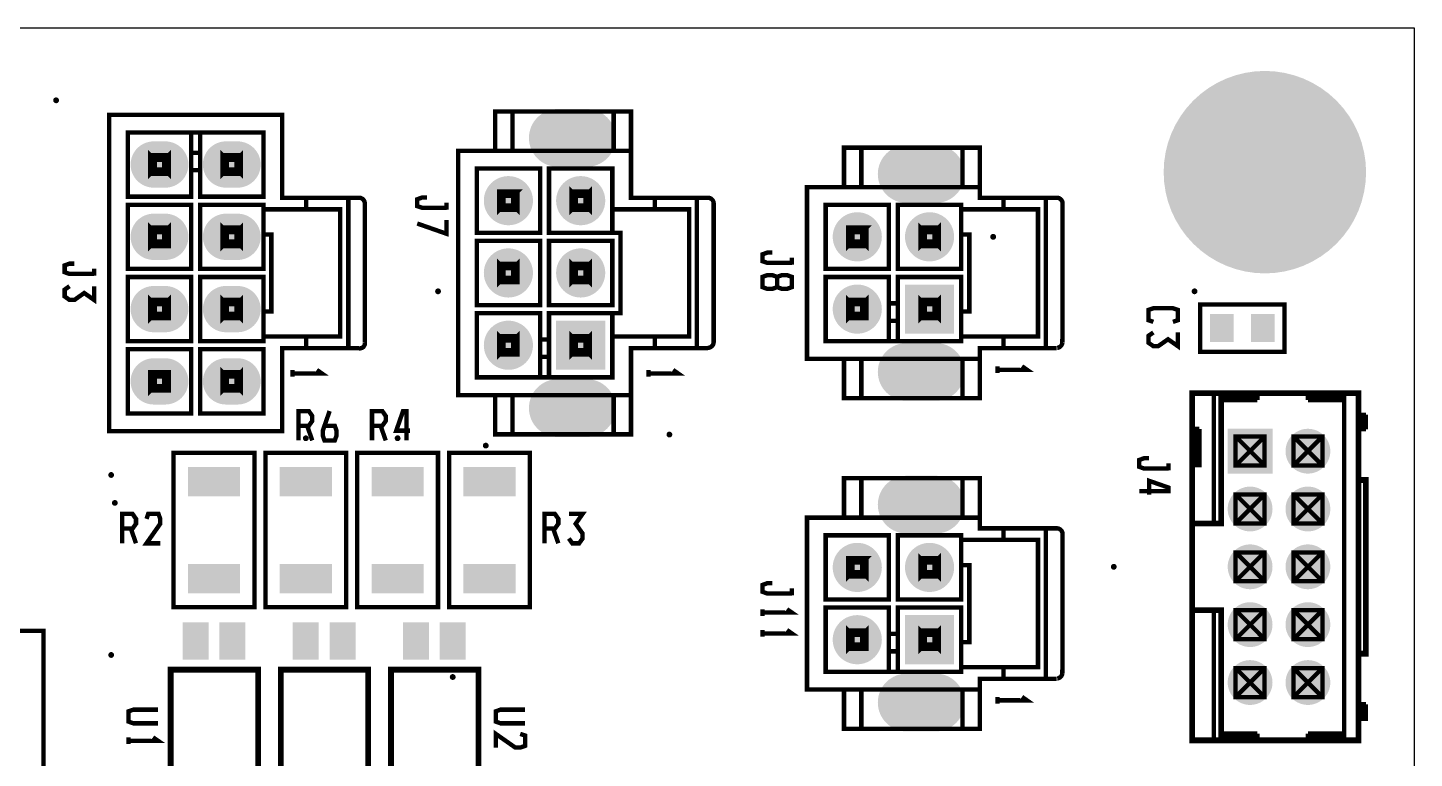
# Model space of a CAD drawing. Extents: x 0 to 115, y 0 to 65.
# Drawn here: x 67.22 to 115.17, y 39.74 to 64.99 of the extents above; entities that cross this region are included whole.
import ezdxf

# ---------------------------------------------------------------- set-up
doc = ezdxf.new("R2010")
doc.units = 0
doc.header["$MEASUREMENT"] = 0
doc.layers.get('0').update_dxf_attribs({"linetype": 'CONTINUOUS'})
for name, color, linetype in [('22-305-0_DRD', 7, 'CONTINUOUS'), ('22-305-0_SMT', 254, 'CONTINUOUS'), ('22-305-0_SST', 1, 'CONTINUOUS'), ('THRUHOLE_TAP', 12, 'CONTINUOUS')]:
    doc.layers.add(name, color=color, linetype=linetype)

# ---------------------------------------------------------------- blocks, each defined once
blk = doc.blocks.new('RECTANGLE_2')
blk.add_solid([(0.4064, 0.4826), (0.4064, -0.4826), (-0.4064, 0.4826), (-0.4064, -0.4826)])
blk = doc.blocks.new('ROUND_8')
at = {"const_width": 3.50012}
blk.add_lwpolyline([(-1.75006, 0, 1), (1.75006, 0, 1)], format="xyb", close=True, dxfattribs=at)
blk = doc.blocks.new('ROUND_15')
at = {"const_width": 0.84963}
blk.add_lwpolyline([(-0.424814, 0, 1), (0.424814, 0, 1)], format="xyb", close=True, dxfattribs=at)
blk = doc.blocks.new('OBLONG_16')
at = {"const_width": 1.6002}
blk.add_lwpolyline([(0.19939, 0), (-0.19939, 0)], dxfattribs=at)
at = {"const_width": 0.8001}
for points in [[(-0.59944, 0, 1), (0.20066, 0, 1)], [(-0.20066, 0, 1), (0.59944, 0, 1)]]:
    blk.add_lwpolyline(points, format="xyb", close=True, dxfattribs=at)
blk = doc.blocks.new('ROUND_17')
at = {"const_width": 0.7747}
blk.add_lwpolyline([(-0.38735, 0, 1), (0.38735, 0, 1)], format="xyb", close=True, dxfattribs=at)
blk = doc.blocks.new('SQUARE_18')
blk.add_solid([(0.7747, 0.7747), (0.7747, -0.7747), (-0.7747, 0.7747), (-0.7747, -0.7747)])
blk = doc.blocks.new('OBLONG_19')
at = {"const_width": 1.99898}
blk.add_lwpolyline([(0.50038, 0), (-0.50038, 0)], dxfattribs=at)
at = {"const_width": 0.99949}
for points in [[(-1.000124, 0, 1), (-0.000636, 0, 1)], [(0.000636, 0, 1), (1.000124, 0, 1)]]:
    blk.add_lwpolyline(points, format="xyb", close=True, dxfattribs=at)
blk = doc.blocks.new('SQUARE_20')
blk.add_solid([(0.84963, 0.84963), (0.84963, -0.84963), (-0.84963, 0.84963), (-0.84963, -0.84963)])
blk = doc.blocks.new('RECTANGLE_27')
blk.add_solid([(0.9017, 0.508), (0.9017, -0.508), (-0.9017, 0.508), (-0.9017, -0.508)])
blk = doc.blocks.new('RECTANGLE_30')
blk.add_solid([(0.44958, 0.65024), (0.44958, -0.65024), (-0.44958, 0.65024), (-0.44958, -0.65024)])
blk = doc.blocks.new('ROUND_53')
at = {"const_width": 0.10033}
blk.add_lwpolyline([(-0.050164, 0, 1), (0.050164, 0, 1)], format="xyb", close=True, dxfattribs=at)
blk = doc.blocks.new('ROUND_11')
at = {"const_width": 0.59944}
blk.add_lwpolyline([(-0.29972, 0, 1), (0.29972, 0, 1)], format="xyb", close=True, dxfattribs=at)
blk = doc.blocks.new('ROUND_12')
at = {"const_width": 0.8001}
blk.add_lwpolyline([(-0.40005, 0, 1), (0.40005, 0, 1)], format="xyb", close=True, dxfattribs=at)
blk = doc.blocks.new('ROUND_23')
at = {"const_width": 1.75006}
blk.add_lwpolyline([(-0.87503, 0, 1), (0.87503, 0, 1)], format="xyb", close=True, dxfattribs=at)
blk = doc.blocks.new('ROUND_24')
at = {"const_width": 0.40005}
blk.add_lwpolyline([(-0.200024, 0, 1), (0.200024, 0, 1)], format="xyb", close=True, dxfattribs=at)

msp = doc.modelspace()

# ---------------------------------------------------------------- linework, layer by layer
at = {"layer": '22-305-0_DRD'}
for p, q in [((0.17526, 64.99352), (115.16614, 64.99352)), ((115.16614, 64.99352), (115.16614, 0))]:
    msp.add_line(p, q, dxfattribs=at)
at = {"layer": '22-305-0_SST'}
for points, const_width in [([(76.84516, 54.31536), (76.84516, 53.91404), (76.01458, 53.91404), (76.01458, 51.04384), (70.03542, 51.04384), (70.03542, 61.98362), (76.01458, 61.98362), (76.01458, 59.11596), (76.84516, 59.11596), (76.84516, 58.71464), (78.02372, 58.71464), (78.02372, 54.31536), (76.84516, 54.31536), (75.36942, 54.31536), (75.36942, 55.18404), (75.36942, 56.3753), (73.17994, 56.3753), (73.17994, 54.15534), (75.36942, 54.15534), (75.36942, 54.31536)], 0.1524), ([(83.98002, 62.09538), (83.38058, 62.09538), (83.38058, 60.73394)], 0.1524), ([(83.98002, 60.73394), (83.98002, 62.09538), (87.48014, 62.09538), (88.07958, 62.09538), (88.07958, 60.73394)], 0.1524), ([(87.48014, 60.73394), (87.48014, 62.09538)], 0.1524), ([(70.68058, 61.37402), (70.68058, 59.15406), (72.87006, 59.15406), (72.87006, 60.06592), (73.17994, 60.06592), (73.17994, 59.15406), (75.36942, 59.15406), (75.36942, 61.37402), (70.68058, 61.37402)], 0.1524), ([(72.87006, 61.37402), (72.87006, 60.66536)], 0.1524), ([(73.17994, 60.66536), (73.17994, 61.37402)], 0.1524), ([(99.54514, 53.54574), (99.54514, 52.1843), (100.14458, 52.1843), (100.14458, 53.54574), (94.16542, 53.54574), (94.16542, 59.48426), (100.14458, 59.48426), (100.14458, 60.8457), (99.54514, 60.8457), (96.04502, 60.8457), (96.04502, 59.48426)], 0.1524), ([(96.04502, 60.8457), (95.44558, 60.8457), (95.44558, 59.48426)], 0.1524), ([(99.54514, 59.48426), (99.54514, 60.8457)], 0.1524), ([(71.60768, 60.0964), (71.45782, 59.94654), (71.45782, 60.58154), (71.60768, 60.43168), (71.60768, 60.0964), (71.94296, 60.0964), (72.09282, 59.94654), (72.09282, 60.58154), (71.94296, 60.43168), (71.94296, 60.0964)], 0.1524), ([(71.45782, 60.58154), (72.09282, 60.58154)], 0.1524), ([(71.60768, 60.43168), (71.94296, 60.43168)], 0.1524), ([(72.87006, 60.06592), (72.87006, 60.66536), (73.17994, 60.66536), (73.17994, 60.06592)], 0.1524), ([(74.44232, 60.43168), (74.59218, 60.58154), (74.59218, 59.94654), (74.44232, 60.0964), (74.44232, 60.43168), (74.10704, 60.43168), (73.95718, 60.58154), (73.95718, 59.94654), (74.10704, 60.0964), (74.10704, 60.43168)], 0.1524), ([(73.95718, 60.58154), (74.59218, 60.58154)], 0.1524), ([(87.48014, 52.29352), (87.48014, 50.93462), (88.07958, 50.93462), (88.07958, 52.29352), (82.10042, 52.29352), (82.10042, 60.73394), (88.07958, 60.73394), (88.07958, 59.11596), (88.9, 59.11596), (88.9, 58.71464), (90.08872, 58.71464), (90.08872, 54.31536), (88.9, 54.31536), (87.43442, 54.31536), (87.43442, 52.90566), (82.74558, 52.90566), (82.74558, 55.12562), (84.93506, 55.12562), (84.93506, 54.21376), (85.24494, 54.21376), (85.24494, 55.12562), (87.71382, 55.12562), (87.71382, 57.90438), (85.24494, 57.90438), (85.24494, 60.12434), (87.43442, 60.12434), (87.43442, 58.71464), (88.9, 58.71464)], 0.1524), ([(71.45782, 59.94654), (72.09282, 59.94654)], 0.1524), ([(73.95718, 59.94654), (74.59218, 59.94654)], 0.1524), ([(74.44232, 60.0964), (74.10704, 60.0964)], 0.1524), ([(82.74558, 60.12434), (82.74558, 57.90438), (84.93506, 57.90438), (84.93506, 60.12434), (82.74558, 60.12434)], 0.1524), ([(86.50732, 59.182), (86.65718, 59.33186), (86.65718, 58.69686), (86.50732, 58.84672), (86.50732, 59.182), (86.17204, 59.182), (86.02218, 59.33186), (86.02218, 58.69686), (86.17204, 58.84672), (86.17204, 59.182)], 0.1524), ([(100.14458, 59.48426), (100.14458, 59.11596), (100.965, 59.11596)], 0.1524), ([(76.84516, 59.11596), (78.30566, 59.11596)], 0.1524), ([(78.67396, 53.91404), (78.30566, 53.91404), (78.30566, 59.11596), (78.67396, 59.11596)], 0.1524), ([(78.87462, 58.9153), (78.87462, 54.1147)], 0.1524), ([(81.026, 59.12358), (80.85582, 59.12358), (80.68818, 59.06262), (80.68818, 58.8264), (80.85582, 58.76798), (81.70418, 58.76798)], 0.1524), ([(81.70418, 58.70702), (81.70418, 58.94578)], 0.1524), ([(84.00796, 59.182), (84.15782, 59.33186), (83.52282, 59.33186), (83.52282, 58.69686), (83.67268, 58.84672), (84.00796, 58.84672), (84.00796, 59.182), (83.67268, 59.182), (83.67268, 58.84672)], 0.1524), ([(83.52282, 59.33186), (83.67268, 59.182)], 0.1524), ([(84.15782, 59.33186), (84.15782, 58.69686), (84.00796, 58.84672)], 0.1524), ([(86.02218, 59.33186), (86.65718, 59.33186)], 0.1524), ([(88.9, 59.11596), (90.3605, 59.11596)], 0.1524), ([(90.73896, 59.11596), (90.3605, 59.11596), (90.3605, 53.91404), (90.73896, 53.91404)], 0.1524), ([(90.93962, 54.1274), (90.93962, 58.9153)], 0.1524), ([(100.965, 58.71464), (100.965, 59.11596), (102.4255, 59.11596)], 0.1524), ([(102.80396, 53.91404), (102.4255, 53.91404), (102.4255, 59.11596), (102.80396, 59.11596)], 0.1524), ([(103.00462, 58.9153), (102.997, 54.102)], 0.1524), ([(70.68058, 58.87466), (70.68058, 56.6547), (72.87006, 56.6547), (72.87006, 58.87466), (70.68058, 58.87466)], 0.1524), ([(76.84516, 58.71464), (75.36942, 58.71464), (75.36942, 58.87466), (73.17994, 58.87466), (73.17994, 56.6547), (75.36942, 56.6547), (75.36942, 57.84596), (75.64374, 57.84596), (75.64374, 55.18404), (75.36942, 55.18404)], 0.1524), ([(75.36942, 57.84596), (75.36942, 58.71464)], 0.1524), ([(83.52282, 58.69686), (84.15782, 58.69686)], 0.1524), ([(86.02218, 58.69686), (86.65718, 58.69686)], 0.1524), ([(86.50732, 58.84672), (86.17204, 58.84672)], 0.1524), ([(87.43442, 57.90438), (87.43442, 58.71464)], 0.1524), ([(102.15372, 54.31536), (102.15372, 58.71464), (100.965, 58.71464), (99.49942, 58.71464), (99.49942, 58.87466), (97.30994, 58.87466), (97.30994, 56.6547), (99.49942, 56.6547), (99.49942, 57.84596), (99.77882, 57.84596), (99.77882, 55.18404), (99.49942, 55.18404), (99.49942, 56.3753), (97.30994, 56.3753), (97.30994, 55.46598), (97.00006, 55.46598), (97.00006, 56.3753), (94.81058, 56.3753), (94.81058, 54.15534), (99.49942, 54.15534), (99.49942, 54.31536), (100.965, 54.31536), (102.15372, 54.31536)], 0.1524), ([(94.81058, 58.87466), (94.81058, 56.6547), (97.00006, 56.6547), (97.00006, 58.87466), (94.81058, 58.87466)], 0.1524), ([(99.49942, 57.84596), (99.49942, 58.71464)], 0.1524), ([(71.45782, 57.44718), (72.09282, 57.44718), (72.09282, 58.08218), (71.94296, 57.93232), (71.60768, 57.93232), (71.45782, 58.08218), (71.45782, 57.44718), (71.60768, 57.59704), (71.94296, 57.59704), (71.94296, 57.93232)], 0.1524), ([(71.45782, 58.08218), (72.09282, 58.08218)], 0.1524), ([(74.44232, 57.93232), (74.59218, 58.08218), (74.59218, 57.44718), (74.44232, 57.59704), (74.44232, 57.93232), (74.10704, 57.93232), (73.95718, 58.08218), (73.95718, 57.44718), (74.10704, 57.59704), (74.10704, 57.93232)], 0.1524), ([(73.95718, 58.08218), (74.59218, 58.08218)], 0.1524), ([(80.68818, 58.22442), (81.70418, 57.86882), (81.70418, 58.3438)], 0.1524), ([(96.07296, 57.93232), (96.22282, 58.08218), (95.58782, 58.08218), (95.58782, 57.44718), (95.73768, 57.59704), (96.07296, 57.59704), (96.07296, 57.93232), (95.73768, 57.93232), (95.73768, 57.59704)], 0.1524), ([(95.58782, 58.08218), (95.73768, 57.93232)], 0.1524), ([(96.22282, 58.08218), (96.22282, 57.44718), (96.07296, 57.59704)], 0.1524), ([(98.57232, 57.93232), (98.72218, 58.08218), (98.72218, 57.44718), (98.57232, 57.59704), (98.57232, 57.93232), (98.23704, 57.93232), (98.08718, 58.08218), (98.08718, 57.44718), (98.23704, 57.59704), (98.23704, 57.93232)], 0.1524), ([(98.08718, 58.08218), (98.72218, 58.08218)], 0.1524), ([(71.60768, 57.59704), (71.60768, 57.93232)], 0.1524), ([(72.09282, 57.44718), (71.94296, 57.59704)], 0.1524), ([(74.44232, 57.59704), (74.10704, 57.59704)], 0.1524), ([(82.74558, 57.62498), (82.74558, 55.40502), (84.93506, 55.40502), (84.93506, 57.62498), (82.74558, 57.62498)], 0.1524), ([(87.43442, 57.62498), (85.24494, 57.62498), (85.24494, 55.40502), (87.43442, 55.40502), (87.43442, 57.62498)], 0.1524), ([(98.57232, 57.59704), (98.23704, 57.59704)], 0.1524), ([(73.95718, 57.44718), (74.59218, 57.44718)], 0.1524), ([(92.964, 57.21858), (92.79382, 57.21858), (92.62618, 57.15762), (92.62618, 56.9214), (92.79382, 56.86298), (93.64218, 56.86298)], 0.1524), ([(93.64218, 56.80202), (93.64218, 57.04078)], 0.1524), ([(95.58782, 57.44718), (96.22282, 57.44718)], 0.1524), ([(98.08718, 57.44718), (98.72218, 57.44718)], 0.1524), ([(68.834, 56.83758), (68.66382, 56.83758), (68.49618, 56.77662), (68.49618, 56.5404), (68.66382, 56.48198), (69.51218, 56.48198)], 0.1524), ([(69.51218, 56.42102), (69.51218, 56.65978)], 0.1524), ([(83.52282, 56.1975), (84.15782, 56.1975), (84.15782, 56.8325), (84.00796, 56.68264), (83.67268, 56.68264), (83.52282, 56.8325), (83.52282, 56.1975), (83.67268, 56.34736), (84.00796, 56.34736), (84.00796, 56.68264)], 0.1524), ([(83.52282, 56.8325), (84.15782, 56.8325)], 0.1524), ([(83.67268, 56.34736), (83.67268, 56.68264)], 0.1524), ([(86.50732, 56.68264), (86.65718, 56.8325), (86.65718, 56.1975), (86.50732, 56.34736), (86.50732, 56.68264), (86.17204, 56.68264), (86.02218, 56.8325), (86.02218, 56.1975), (86.17204, 56.34736), (86.17204, 56.68264)], 0.1524), ([(86.02218, 56.8325), (86.65718, 56.8325)], 0.1524), ([(68.66382, 56.0578), (68.49618, 55.93842), (68.49618, 55.7022), (68.66382, 55.58282), (68.834, 55.58282), (69.17182, 55.82158), (69.51218, 55.58282), (69.51218, 56.0578)], 0.1524), ([(70.68058, 56.3753), (70.68058, 54.15534), (72.87006, 54.15534), (72.87006, 56.3753), (70.68058, 56.3753)], 0.1524), ([(84.15782, 56.1975), (84.00796, 56.34736)], 0.1524), ([(86.02218, 56.1975), (86.65718, 56.1975)], 0.1524), ([(86.50732, 56.34736), (86.17204, 56.34736)], 0.1524), ([(93.13418, 56.02478), (93.30182, 55.96382), (93.472, 55.96382), (93.64218, 56.02478), (93.64218, 56.38038), (93.472, 56.4388), (93.30182, 56.4388), (93.13418, 56.38038), (93.13418, 56.02478), (92.964, 55.96382), (92.79382, 55.96382), (92.62618, 56.02478), (92.62618, 56.38038), (92.79382, 56.4388), (92.964, 56.4388), (93.13418, 56.38038)], 0.1524), ([(71.45782, 54.94782), (72.09282, 54.94782), (72.09282, 55.58282), (71.94296, 55.43296), (71.60768, 55.43296), (71.45782, 55.58282), (71.45782, 54.94782), (71.60768, 55.09768), (71.94296, 55.09768), (71.94296, 55.43296)], 0.1524), ([(71.45782, 55.58282), (72.09282, 55.58282)], 0.1524), ([(74.44232, 55.43296), (74.59218, 55.58282), (74.59218, 54.94782), (74.44232, 55.09768), (74.44232, 55.43296), (74.10704, 55.43296), (73.95718, 55.58282), (73.95718, 54.94782), (74.10704, 55.09768), (74.10704, 55.43296)], 0.1524), ([(73.95718, 55.58282), (74.59218, 55.58282)], 0.1524), ([(95.58782, 54.94782), (96.22282, 54.94782), (96.22282, 55.58282), (96.07296, 55.43296), (95.73768, 55.43296), (95.58782, 55.58282), (95.58782, 54.94782), (95.73768, 55.09768), (96.07296, 55.09768), (96.07296, 55.43296)], 0.1524), ([(95.58782, 55.58282), (96.22282, 55.58282)], 0.1524), ([(98.57232, 55.43296), (98.72218, 55.58282), (98.72218, 54.94782), (98.57232, 55.09768), (98.57232, 55.43296), (98.23704, 55.43296), (98.08718, 55.58282), (98.08718, 54.94782), (98.23704, 55.09768), (98.23704, 55.43296)], 0.1524), ([(98.08718, 55.58282), (98.72218, 55.58282)], 0.1524), ([(71.60768, 55.09768), (71.60768, 55.43296)], 0.1524), ([(72.09282, 54.94782), (71.94296, 55.09768)], 0.1524), ([(74.44232, 55.09768), (74.10704, 55.09768)], 0.1524), ([(87.43442, 54.31536), (87.43442, 55.12562)], 0.1524), ([(95.73768, 55.09768), (95.73768, 55.43296)], 0.1524), ([(96.22282, 54.94782), (96.07296, 55.09768)], 0.1524), ([(97.30994, 54.15534), (97.30994, 54.864), (97.00006, 54.864), (97.00006, 55.46598)], 0.1524), ([(97.30994, 55.46598), (97.30994, 54.864)], 0.1524), ([(98.57232, 55.09768), (98.23704, 55.09768)], 0.1524), ([(99.49942, 54.31536), (99.49942, 55.18404)], 0.1524), ([(106.14406, 54.82336), (105.97388, 54.88178), (105.97388, 55.23738), (106.14406, 55.2958), (106.8197, 55.2958), (106.98988, 55.23738), (106.98988, 54.88178), (106.8197, 54.82336)], 0.1524), ([(107.7595, 53.7845), (110.6805, 53.7845), (110.6805, 55.4228), (107.7595, 55.4228), (107.7595, 53.7845)], 0.1524), ([(73.95718, 54.94782), (74.59218, 54.94782)], 0.1524), ([(97.00006, 54.15534), (97.00006, 54.864)], 0.1524), ([(98.08718, 54.94782), (98.72218, 54.94782)], 0.1524), ([(83.52282, 53.69814), (84.15782, 53.69814), (84.15782, 54.33314), (84.00796, 54.18328), (83.67268, 54.18328), (83.52282, 54.33314), (83.52282, 53.69814), (83.67268, 53.848), (84.00796, 53.848), (84.00796, 54.18328)], 0.1524), ([(83.52282, 54.33314), (84.15782, 54.33314)], 0.1524), ([(83.67268, 53.848), (83.67268, 54.18328)], 0.1524), ([(85.24494, 52.90566), (85.24494, 53.61432), (84.93506, 53.61432), (84.93506, 54.21376)], 0.1524), ([(85.24494, 54.21376), (85.24494, 53.61432)], 0.1524), ([(86.50732, 54.18328), (86.65718, 54.33314), (86.65718, 53.69814), (86.50732, 53.848), (86.50732, 54.18328), (86.17204, 54.18328), (86.02218, 54.33314), (86.02218, 53.69814), (86.17204, 53.848), (86.17204, 54.18328)], 0.1524), ([(86.02218, 54.33314), (86.65718, 54.33314)], 0.1524), ([(88.9, 54.31536), (88.9, 53.91404)], 0.1524), ([(100.965, 54.31536), (100.965, 53.91404)], 0.1524), ([(106.14406, 54.4576), (105.97388, 54.34076), (105.97388, 54.102), (106.14406, 53.98516), (106.3117, 53.98516), (106.65206, 54.22138), (106.98988, 53.98516), (106.98988, 54.4576)], 0.1524), ([(70.68058, 53.87594), (70.68058, 51.65598), (72.87006, 51.65598), (72.87006, 53.87594), (70.68058, 53.87594)], 0.1524), ([(75.36942, 53.87594), (73.17994, 53.87594), (73.17994, 51.65598), (75.36942, 51.65598), (75.36942, 53.87594)], 0.1524), ([(76.84516, 53.91404), (78.30566, 53.91404)], 0.1524), ([(84.15782, 53.69814), (84.00796, 53.848)], 0.1524), ([(86.02218, 53.69814), (86.65718, 53.69814)], 0.1524), ([(86.50732, 53.848), (86.17204, 53.848)], 0.1524), ([(88.07958, 52.29352), (88.07958, 53.91404), (88.9, 53.91404), (90.3605, 53.91404)], 0.1524), ([(100.14458, 53.54574), (100.14458, 53.91404), (100.965, 53.91404), (102.4255, 53.91404)], 0.1524), ([(74.44232, 52.93106), (74.59218, 53.08346), (74.59218, 52.44846), (74.44232, 52.59832), (74.44232, 52.93106), (74.10704, 52.93106), (73.95718, 53.08346), (73.95718, 52.44846), (74.10704, 52.59832), (74.10704, 52.93106)], 0.1524), ([(76.37018, 52.92598), (76.37018, 53.1622)], 0.1524), ([(76.37018, 53.04282), (77.38618, 53.04282), (77.216, 53.1622)], 0.1524), ([(84.93506, 52.90566), (84.93506, 53.61432)], 0.1524), ([(88.68918, 52.92598), (88.68918, 53.1622)], 0.1524), ([(88.68918, 53.04282), (89.70518, 53.04282), (89.535, 53.1622)], 0.1524), ([(95.44558, 53.54574), (95.44558, 52.1843), (96.04502, 52.1843), (99.54514, 52.1843)], 0.1524), ([(96.04502, 53.54574), (96.04502, 52.1843)], 0.1524), ([(100.75418, 53.05298), (100.75418, 53.2892)], 0.1524), ([(100.75418, 53.16982), (101.77018, 53.16982), (101.6, 53.2892)], 0.1524), ([(71.45782, 52.44846), (72.09282, 52.44846), (72.09282, 53.08346), (71.45782, 53.08346), (71.45782, 52.44846), (71.60768, 52.59832), (71.94296, 52.59832), (71.94296, 52.93106), (71.60768, 52.93106), (71.60768, 52.59832)], 0.1524), ([(71.45782, 53.08346), (71.60768, 52.93106)], 0.1524), ([(72.09282, 53.08346), (71.94296, 52.93106)], 0.1524), ([(73.95718, 53.08346), (74.59218, 53.08346)], 0.1524), ([(72.09282, 52.44846), (71.94296, 52.59832)], 0.1524), ([(73.95718, 52.44846), (74.59218, 52.44846)], 0.1524), ([(74.44232, 52.59832), (74.10704, 52.59832)], 0.1524), ([(83.38058, 52.29352), (83.38058, 50.93462), (83.98002, 50.93462), (87.48014, 50.93462)], 0.1524), ([(83.98002, 52.29352), (83.98002, 50.93462)], 0.1524), ([(107.49026, 51.8541), (107.49026, 40.35552), (113.24082, 40.35552), (113.24082, 52.35448), (107.49026, 52.35448), (107.49026, 51.8541)], 0.19812), ([(107.49026, 47.8536), (108.49102, 47.8536), (108.49102, 52.35448)], 0.19812), ([(108.23956, 47.85614), (108.23956, 52.35448)], 0.14986), ([(109.7407, 52.37226), (108.48848, 52.37226), (108.48848, 52.1208)], 0.14986), ([(109.7407, 52.32654), (108.48848, 52.32654)], 0.14986), ([(109.7407, 52.19192), (108.48848, 52.19192)], 0.14986), ([(108.5596, 52.37226), (108.5596, 52.1208)], 0.14986), ([(108.69422, 52.37226), (108.69422, 52.1208)], 0.14986), ([(108.8263, 52.37226), (108.8263, 52.1208)], 0.14986), ([(108.96092, 52.37226), (108.96092, 52.1208)], 0.14986), ([(109.09554, 52.37226), (109.09554, 52.1208)], 0.14986), ([(109.23016, 52.37226), (109.23016, 52.1208)], 0.14986), ([(109.36478, 52.37226), (109.36478, 52.1208)], 0.14986), ([(109.49686, 52.37226), (109.49686, 52.1208)], 0.14986), ([(109.63148, 52.37226), (109.63148, 52.1208)], 0.14986), ([(109.7407, 52.37226), (109.7407, 52.1208)], 0.14986), ([(112.74044, 52.37226), (112.74044, 52.1208), (111.49076, 52.1208)], 0.14986), ([(111.49076, 52.37226), (111.49076, 52.1208)], 0.14986), ([(112.74044, 52.37226), (111.49076, 52.37226)], 0.14986), ([(112.74044, 52.32654), (111.49076, 52.32654)], 0.14986), ([(112.74044, 52.19192), (111.49076, 52.19192)], 0.14986), ([(111.56188, 52.37226), (111.56188, 52.1208)], 0.14986), ([(111.6965, 52.37226), (111.6965, 52.1208)], 0.14986), ([(111.82858, 52.37226), (111.82858, 52.1208)], 0.14986), ([(111.9632, 52.37226), (111.9632, 52.1208)], 0.14986), ([(112.09782, 52.37226), (112.09782, 52.1208)], 0.14986), ([(112.23244, 52.37226), (112.23244, 52.1208)], 0.14986), ([(112.36706, 52.37226), (112.36706, 52.1208)], 0.14986), ([(112.49914, 52.37226), (112.49914, 52.1208)], 0.14986), ([(112.63376, 52.37226), (112.63376, 52.1208)], 0.14986), ([(112.74044, 40.35552), (112.74044, 52.35448)], 0.14986), ([(76.58354, 51.2318), (76.93914, 51.2318), (77.05852, 51.39944), (77.05852, 51.56962), (76.93914, 51.7398), (76.58354, 51.7398), (76.58354, 50.7238)], 0.1524), ([(77.48016, 51.2318), (77.83576, 51.2318), (77.89672, 51.06162), (77.89672, 50.89144), (77.83576, 50.7238), (77.48016, 50.7238), (77.42174, 50.89144), (77.42174, 51.06162), (77.65796, 51.7398)], 0.1524), ([(79.12354, 51.2318), (79.47914, 51.2318), (79.59852, 51.39944), (79.59852, 51.56962), (79.47914, 51.7398), (79.12354, 51.7398), (79.12354, 50.7238)], 0.1524), ([(80.43672, 51.06162), (79.96174, 51.06162), (80.19796, 51.7398), (80.31734, 51.7398), (80.31734, 50.7238)], 0.1524), ([(109.7407, 52.1208), (108.48848, 52.1208)], 0.14986), ([(76.88072, 51.2318), (77.05852, 50.7238)], 0.1524), ([(79.42072, 51.2318), (79.59852, 50.7238)], 0.1524), ([(113.49228, 51.61026), (113.24082, 51.61026), (113.24082, 51.10988)], 0.14986), ([(113.49228, 51.58232), (113.24082, 51.58232)], 0.14986), ([(113.49228, 51.4477), (113.24082, 51.4477)], 0.14986), ([(113.49228, 51.31308), (113.24082, 51.31308)], 0.14986), ([(113.31194, 51.61026), (113.31194, 51.10988)], 0.14986), ([(113.44656, 51.61026), (113.44656, 51.10988)], 0.14986), ([(113.49228, 51.61026), (113.49228, 51.10988)], 0.14986), ([(107.73918, 51.12004), (107.48772, 51.12004)], 0.14986), ([(107.73918, 51.12004), (107.73918, 49.86782), (107.48772, 49.86782)], 0.14986), ([(107.48772, 51.12004), (107.48772, 49.86782)], 0.14986), ([(107.73918, 51.01082), (107.48772, 51.01082)], 0.14986), ([(107.73918, 50.87874), (107.48772, 50.87874)], 0.14986), ([(107.55884, 51.12004), (107.55884, 49.86782)], 0.14986), ([(107.69346, 51.12004), (107.69346, 49.86782)], 0.14986), ([(109.98962, 50.85842), (108.98886, 50.85842), (108.98886, 49.85766), (109.98962, 49.85766), (109.98962, 50.85842)], 0.14986), ([(108.98886, 49.85766), (109.98962, 50.85842)], 0.14986), ([(108.98886, 50.85842), (109.98962, 49.85766)], 0.14986), ([(110.99038, 50.85842), (111.99114, 49.85766)], 0.14986), ([(111.99114, 50.85842), (110.99038, 50.85842), (110.99038, 49.85766), (111.99114, 49.85766), (111.99114, 50.85842)], 0.14986), ([(110.99038, 49.85766), (111.99114, 50.85842)], 0.14986), ([(113.49228, 51.17846), (113.24082, 51.17846)], 0.14986), ([(113.49228, 51.10988), (113.24082, 51.10988)], 0.14986), ([(75.057, 44.958), (72.263, 44.958), (72.263, 50.292), (75.057, 50.292), (75.057, 44.958)], 0.1524), ([(78.232, 44.958), (75.438, 44.958), (75.438, 50.292), (78.232, 50.292), (78.232, 44.958)], 0.1524), ([(81.407, 44.958), (78.613, 44.958), (78.613, 50.292), (81.407, 50.292), (81.407, 44.958)], 0.1524), ([(84.582, 44.958), (81.788, 44.958), (81.788, 50.292), (84.582, 50.292), (84.582, 44.958)], 0.1524), ([(107.73918, 50.74412), (107.48772, 50.74412)], 0.14986), ([(107.73918, 50.6095), (107.48772, 50.6095)], 0.14986), ([(107.73918, 50.47488), (107.48772, 50.47488)], 0.14986), ([(107.73918, 50.34026), (107.48772, 50.34026)], 0.14986), ([(113.24082, 50.35804), (113.24082, 49.35728), (113.49228, 49.35728), (113.49228, 43.35272), (113.24082, 43.35272)], 0.19812), ([(105.9942, 50.10912), (105.82402, 50.10912), (105.65384, 50.04816), (105.65384, 49.81194), (105.82402, 49.75352), (106.66984, 49.75352)], 0.1524), ([(106.66984, 49.69256), (106.66984, 49.93132)], 0.1524), ([(107.73918, 50.20818), (107.48772, 50.20818)], 0.14986), ([(107.73918, 50.07356), (107.48772, 50.07356)], 0.14986), ([(107.73918, 49.93894), (107.48772, 49.93894)], 0.14986), ([(99.54514, 42.11574), (99.54514, 40.7543), (100.14458, 40.7543), (100.14458, 42.11574), (94.16542, 42.11574), (94.16542, 48.05426), (100.14458, 48.05426), (100.14458, 49.4157), (99.54514, 49.4157), (96.04502, 49.4157), (96.04502, 48.05426)], 0.1524), ([(96.04502, 49.4157), (95.44558, 49.4157), (95.44558, 48.05426)], 0.1524), ([(99.54514, 48.05426), (99.54514, 49.4157)], 0.1524), ([(105.9942, 48.85436), (105.9942, 49.32934), (106.66984, 49.09312), (106.66984, 48.97374), (105.65384, 48.97374)], 0.1524), ([(108.98886, 47.85614), (109.98962, 48.8569)], 0.14986), ([(109.98962, 48.8569), (108.98886, 48.8569), (108.98886, 47.85614), (109.98962, 47.85614), (109.98962, 48.8569)], 0.14986), ([(108.98886, 48.8569), (109.98962, 47.85614)], 0.14986), ([(111.99114, 48.8569), (110.99038, 48.8569), (110.99038, 47.85614), (111.99114, 47.85614), (111.99114, 48.8569)], 0.14986), ([(110.99038, 47.85614), (111.99114, 48.8569)], 0.14986), ([(110.99038, 48.8569), (111.99114, 47.85614)], 0.14986), ([(70.48754, 47.6758), (70.84314, 47.6758), (70.96252, 47.84344), (70.96252, 48.01362), (70.84314, 48.1838), (70.48754, 48.1838), (70.48754, 47.1678)], 0.1524), ([(71.80072, 47.1678), (71.32574, 47.1678), (71.80072, 47.84344), (71.80072, 48.01362), (71.73976, 48.1838), (71.38416, 48.1838), (71.32574, 48.01362)], 0.1524), ([(85.09254, 47.6758), (85.44814, 47.6758), (85.56752, 47.84344), (85.56752, 48.01362), (85.44814, 48.1838), (85.09254, 48.1838), (85.09254, 47.1678)], 0.1524), ([(85.93074, 47.33544), (86.05012, 47.1678), (86.28634, 47.1678), (86.40572, 47.33544), (86.40572, 47.50562), (86.16696, 47.84344), (86.40572, 48.1838), (85.93074, 48.1838)], 0.1524), ([(100.14458, 48.05426), (100.14458, 47.68596), (100.965, 47.68596)], 0.1524), ([(70.78472, 47.6758), (70.96252, 47.1678)], 0.1524), ([(85.38972, 47.6758), (85.56752, 47.1678)], 0.1524), ([(102.15372, 42.88536), (102.15372, 47.28464), (100.965, 47.28464), (99.49942, 47.28464), (99.49942, 47.44466), (97.30994, 47.44466), (97.30994, 45.2247), (99.49942, 45.2247), (99.49942, 46.41596), (99.77882, 46.41596), (99.77882, 43.75404), (99.49942, 43.75404), (99.49942, 44.9453), (97.30994, 44.9453), (97.30994, 44.03598), (97.00006, 44.03598), (97.00006, 44.9453), (94.81058, 44.9453), (94.81058, 42.72534), (99.49942, 42.72534), (99.49942, 42.88536), (100.965, 42.88536), (102.15372, 42.88536)], 0.1524), ([(94.81058, 47.44466), (94.81058, 45.2247), (97.00006, 45.2247), (97.00006, 47.44466), (94.81058, 47.44466)], 0.1524), ([(100.965, 47.28464), (100.965, 47.68596), (102.4255, 47.68596)], 0.1524), ([(102.80396, 42.48404), (102.4255, 42.48404), (102.4255, 47.68596), (102.80396, 47.68596)], 0.1524), ([(103.00462, 47.4853), (102.997, 42.672)], 0.1524), ([(99.49942, 46.41596), (99.49942, 47.28464)], 0.1524), ([(96.07296, 46.50232), (96.22282, 46.65218), (95.58782, 46.65218), (95.58782, 46.01718), (95.73768, 46.16704), (96.07296, 46.16704), (96.07296, 46.50232), (95.73768, 46.50232), (95.73768, 46.16704)], 0.1524), ([(95.58782, 46.65218), (95.73768, 46.50232)], 0.1524), ([(96.22282, 46.65218), (96.22282, 46.01718), (96.07296, 46.16704)], 0.1524), ([(98.57232, 46.50232), (98.72218, 46.65218), (98.72218, 46.01718), (98.57232, 46.16704), (98.57232, 46.50232), (98.23704, 46.50232), (98.08718, 46.65218), (98.08718, 46.01718), (98.23704, 46.16704), (98.23704, 46.50232)], 0.1524), ([(98.08718, 46.65218), (98.72218, 46.65218)], 0.1524), ([(109.98962, 46.85538), (108.98886, 46.85538), (108.98886, 45.85462), (109.98962, 45.85462), (109.98962, 46.85538)], 0.14986), ([(108.98886, 45.85462), (109.98962, 46.85538)], 0.14986), ([(108.98886, 46.85538), (109.98962, 45.85462)], 0.14986), ([(111.99114, 46.85538), (110.99038, 46.85538), (110.99038, 45.85462), (111.99114, 45.85462), (111.99114, 46.85538)], 0.14986), ([(110.99038, 45.85462), (111.99114, 46.85538)], 0.14986), ([(110.99038, 46.85538), (111.99114, 45.85462)], 0.14986), ([(95.58782, 46.01718), (96.22282, 46.01718)], 0.1524), ([(98.08718, 46.01718), (98.72218, 46.01718)], 0.1524), ([(98.57232, 46.16704), (98.23704, 46.16704)], 0.1524), ([(92.964, 45.78858), (92.79382, 45.78858), (92.62618, 45.72762), (92.62618, 45.4914), (92.79382, 45.43298), (93.64218, 45.43298)], 0.1524), ([(93.64218, 45.37202), (93.64218, 45.61078)], 0.1524), ([(92.62618, 44.6532), (92.62618, 44.88942)], 0.1524), ([(92.62618, 44.77258), (93.64218, 44.77258), (93.472, 44.88942)], 0.1524), ([(107.49026, 44.8564), (108.49102, 44.8564), (108.49102, 40.35552)], 0.19812), ([(108.23956, 44.85386), (108.23956, 40.35552)], 0.14986), ([(108.98886, 43.8531), (109.98962, 44.85386)], 0.14986), ([(108.98886, 44.85386), (109.98962, 43.8531)], 0.14986), ([(109.98962, 44.85386), (108.98886, 44.85386), (108.98886, 43.8531), (109.98962, 43.8531), (109.98962, 44.85386)], 0.14986), ([(111.99114, 44.85386), (110.99038, 44.85386), (110.99038, 43.8531), (111.99114, 43.8531), (111.99114, 44.85386)], 0.14986), ([(110.99038, 43.8531), (111.99114, 44.85386)], 0.14986), ([(110.99038, 44.85386), (111.99114, 43.8531)], 0.14986), ([(68.59016, 32.72536), (68.59016, 32.32404), (67.75958, 32.32404), (67.75958, 25.7048), (61.78042, 25.7048), (61.78042, 44.1452), (67.75958, 44.1452), (67.75958, 37.52596), (68.59016, 37.52596), (68.59016, 37.12464), (69.76872, 37.12464), (69.76872, 32.72536), (68.59016, 32.72536), (67.11442, 32.72536), (67.11442, 33.53562)], 0.1524), ([(92.62618, 43.93438), (92.62618, 44.1706)], 0.1524), ([(92.62618, 44.05122), (93.64218, 44.05122), (93.472, 44.1706)], 0.1524), ([(95.58782, 43.51782), (96.22282, 43.51782), (96.22282, 44.15282), (96.07296, 44.00296), (95.73768, 44.00296), (95.58782, 44.15282), (95.58782, 43.51782), (95.73768, 43.66768), (96.07296, 43.66768), (96.07296, 44.00296)], 0.1524), ([(95.58782, 44.15282), (96.22282, 44.15282)], 0.1524), ([(97.30994, 42.72534), (97.30994, 43.434), (97.00006, 43.434), (97.00006, 44.03598)], 0.1524), ([(97.30994, 44.03598), (97.30994, 43.434)], 0.1524), ([(98.57232, 44.00296), (98.72218, 44.15282), (98.72218, 43.51782), (98.57232, 43.66768), (98.57232, 44.00296), (98.23704, 44.00296), (98.08718, 44.15282), (98.08718, 43.51782), (98.23704, 43.66768), (98.23704, 44.00296)], 0.1524), ([(98.08718, 44.15282), (98.72218, 44.15282)], 0.1524), ([(95.73768, 43.66768), (95.73768, 44.00296)], 0.1524), ([(96.22282, 43.51782), (96.07296, 43.66768)], 0.1524), ([(98.57232, 43.66768), (98.23704, 43.66768)], 0.1524), ([(99.49942, 42.88536), (99.49942, 43.75404)], 0.1524), ([(97.00006, 42.72534), (97.00006, 43.434)], 0.1524), ([(98.08718, 43.51782), (98.72218, 43.51782)], 0.1524), ([(72.1614, 38.989), (72.1614, 42.799), (75.184, 42.799), (75.184, 38.4556), (72.6948, 38.4556), (72.1614, 38.989)], 0.20066), ([(75.9714, 38.989), (75.9714, 42.799), (78.994, 42.799), (78.994, 38.4556), (76.5048, 38.4556), (75.9714, 38.989)], 0.20066), ([(79.7814, 38.989), (79.7814, 42.799), (82.804, 42.799), (82.804, 38.4556), (80.3148, 38.4556), (79.7814, 38.989)], 0.20066), ([(100.965, 42.88536), (100.965, 42.48404)], 0.1524), ([(108.98886, 41.85158), (109.98962, 42.85234)], 0.14986), ([(109.98962, 42.85234), (108.98886, 42.85234), (108.98886, 41.85158), (109.98962, 41.85158), (109.98962, 42.85234)], 0.14986), ([(108.98886, 42.85234), (109.98962, 41.85158)], 0.14986), ([(111.99114, 42.85234), (110.99038, 42.85234), (110.99038, 41.85158), (111.99114, 41.85158), (111.99114, 42.85234)], 0.14986), ([(110.99038, 41.85158), (111.99114, 42.85234)], 0.14986), ([(110.99038, 42.85234), (111.99114, 41.85158)], 0.14986), ([(100.14458, 42.11574), (100.14458, 42.48404), (100.965, 42.48404), (102.4255, 42.48404)], 0.1524), ([(95.44558, 42.11574), (95.44558, 40.7543), (96.04502, 40.7543), (99.54514, 40.7543)], 0.1524), ([(96.04502, 42.11574), (96.04502, 40.7543)], 0.1524), ([(100.75418, 41.62298), (100.75418, 41.8592)], 0.1524), ([(100.75418, 41.73982), (101.77018, 41.73982), (101.6, 41.8592)], 0.1524), ([(71.71944, 40.94226), (70.87362, 40.94226), (70.70344, 41.00322), (70.70344, 41.35882), (70.87362, 41.41724), (71.71944, 41.41724)], 0.1524), ([(84.41944, 40.94226), (83.57362, 40.94226), (83.40344, 41.00322), (83.40344, 41.35882), (83.57362, 41.41724), (84.41944, 41.41724)], 0.1524), ([(113.49228, 41.60266), (113.49228, 41.10228), (113.24082, 41.10228)], 0.14986), ([(113.24082, 41.60266), (113.24082, 41.10228)], 0.14986), ([(113.49228, 41.60266), (113.24082, 41.60266)], 0.14986), ([(113.49228, 41.57472), (113.24082, 41.57472)], 0.14986), ([(113.49228, 41.4401), (113.24082, 41.4401)], 0.14986), ([(113.49228, 41.30802), (113.24082, 41.30802)], 0.14986), ([(113.49228, 41.1734), (113.24082, 41.1734)], 0.14986), ([(113.31194, 41.60266), (113.31194, 41.10228)], 0.14986), ([(113.44656, 41.60266), (113.44656, 41.10228)], 0.14986), ([(70.70344, 40.22344), (70.70344, 40.45966)], 0.1524), ([(70.70344, 40.34282), (71.71944, 40.34282), (71.54926, 40.45966)], 0.1524), ([(83.40344, 40.10406), (83.40344, 40.57904), (84.08162, 40.10406), (84.24926, 40.10406), (84.41944, 40.16502), (84.41944, 40.52062), (84.24926, 40.57904)], 0.1524), ([(109.7407, 40.5892), (108.48848, 40.5892), (108.48848, 40.33774)], 0.14986), ([(109.7407, 40.54348), (108.48848, 40.54348)], 0.14986), ([(109.7407, 40.40886), (108.48848, 40.40886)], 0.14986), ([(109.7407, 40.33774), (108.48848, 40.33774)], 0.14986), ([(108.5596, 40.5892), (108.5596, 40.33774)], 0.14986), ([(108.69422, 40.5892), (108.69422, 40.33774)], 0.14986), ([(108.8263, 40.5892), (108.8263, 40.33774)], 0.14986), ([(108.96092, 40.5892), (108.96092, 40.33774)], 0.14986), ([(109.09554, 40.5892), (109.09554, 40.33774)], 0.14986), ([(109.23016, 40.5892), (109.23016, 40.33774)], 0.14986), ([(109.36478, 40.5892), (109.36478, 40.33774)], 0.14986), ([(109.49686, 40.5892), (109.49686, 40.33774)], 0.14986), ([(109.63148, 40.5892), (109.63148, 40.33774)], 0.14986), ([(109.7407, 40.5892), (109.7407, 40.33774)], 0.14986), ([(112.74044, 40.5892), (112.74044, 40.33774), (111.49076, 40.33774)], 0.14986), ([(111.49076, 40.5892), (111.49076, 40.33774)], 0.14986), ([(112.74044, 40.5892), (111.49076, 40.5892)], 0.14986), ([(112.74044, 40.54348), (111.49076, 40.54348)], 0.14986), ([(112.74044, 40.40886), (111.49076, 40.40886)], 0.14986), ([(111.56188, 40.5892), (111.56188, 40.33774)], 0.14986), ([(111.6965, 40.5892), (111.6965, 40.33774)], 0.14986), ([(111.82858, 40.5892), (111.82858, 40.33774)], 0.14986), ([(111.9632, 40.5892), (111.9632, 40.33774)], 0.14986), ([(112.09782, 40.5892), (112.09782, 40.33774)], 0.14986), ([(112.23244, 40.5892), (112.23244, 40.33774)], 0.14986), ([(112.36706, 40.5892), (112.36706, 40.33774)], 0.14986), ([(112.49914, 40.5892), (112.49914, 40.33774)], 0.14986), ([(112.63376, 40.5892), (112.63376, 40.33774)], 0.14986)]:
    msp.add_lwpolyline(points, dxfattribs=dict(at, const_width=const_width))
at = {"layer": '22-305-0_SST', "const_width": 0.1524}
for points in [[(78.87462, 58.9153, 0.4142136), (78.67396, 59.11596)], [(90.93962, 58.9153, 0.4142136), (90.73896, 59.11596)], [(103.00462, 58.9153, 0.4142136), (102.80396, 59.11596)], [(78.87716, 54.08168, 0.0479469), (78.874, 54.11458)], [(90.73642, 53.9242, 0.3932047), (90.93962, 54.1274)], [(78.67142, 53.9115, 0.0479488), (78.70444, 53.90833)], [(78.70444, 53.90896, 0.4142136), (78.87716, 54.08168)], [(102.8192, 53.9242, 0.3431078), (102.997, 54.102)], [(103.00462, 47.4853, 0.4142136), (102.80396, 47.68596)], [(102.8192, 42.4942, 0.3431078), (102.997, 42.672)]]:
    msp.add_lwpolyline(points, format="xyb", dxfattribs=at)

# ---------------------------------------------------------------- block references
at = {"layer": '22-305-0_SMT'}
for name, p in [('ROUND_8', (109.99978, 59.99988)), ('OBLONG_19', (86.05012, 61.18352)), ('OBLONG_16', (71.77532, 60.26404)), ('OBLONG_16', (74.27468, 60.26404)), ('OBLONG_19', (98.11512, 59.93384)), ('ROUND_15', (83.84032, 59.01436)), ('ROUND_15', (86.33968, 59.01436)), ('OBLONG_16', (71.77532, 57.76468)), ('OBLONG_16', (74.27468, 57.76468)), ('ROUND_15', (95.90532, 57.76468)), ('ROUND_15', (98.40468, 57.76468)), ('ROUND_15', (83.84032, 56.515)), ('ROUND_15', (86.33968, 56.515)), ('ROUND_15', (95.90532, 55.26532)), ('SQUARE_20', (98.40468, 55.26532)), ('OBLONG_16', (71.77532, 55.26532)), ('OBLONG_16', (74.27468, 55.26532)), ('ROUND_15', (83.84032, 54.01564)), ('SQUARE_20', (86.33968, 54.01564)), ('RECTANGLE_2', (108.5088, 54.61)), ('RECTANGLE_2', (109.9312, 54.61)), ('OBLONG_19', (98.11512, 53.09362)), ('OBLONG_16', (71.77532, 52.76596)), ('OBLONG_16', (74.27468, 52.76596)), ('OBLONG_19', (86.05012, 51.84394)), ('SQUARE_18', (109.48924, 50.35296)), ('ROUND_17', (111.48822, 50.35296)), ('RECTANGLE_27', (73.66, 49.3014)), ('RECTANGLE_27', (76.835, 49.3014)), ('RECTANGLE_27', (80.01, 49.3014)), ('RECTANGLE_27', (83.185, 49.3014)), ('OBLONG_19', (98.11512, 48.50384)), ('ROUND_17', (109.48924, 48.35398)), ('ROUND_17', (111.48822, 48.35398)), ('ROUND_15', (95.90532, 46.33468)), ('ROUND_15', (98.40468, 46.33468)), ('ROUND_17', (109.48924, 46.355)), ('ROUND_17', (111.48822, 46.355)), ('RECTANGLE_27', (73.66, 45.9486)), ('RECTANGLE_27', (76.835, 45.9486)), ('RECTANGLE_27', (80.01, 45.9486)), ('RECTANGLE_27', (83.185, 45.9486)), ('ROUND_17', (109.48924, 44.35602)), ('ROUND_17', (111.48822, 44.35602)), ('ROUND_15', (95.90532, 43.83532)), ('SQUARE_20', (98.40468, 43.83532)), ('RECTANGLE_30', (73.025, 43.7896)), ('RECTANGLE_30', (74.295, 43.7896)), ('RECTANGLE_30', (76.835, 43.7896)), ('RECTANGLE_30', (78.105, 43.7896)), ('RECTANGLE_30', (80.645, 43.7896)), ('RECTANGLE_30', (81.915, 43.7896)), ('ROUND_17', (109.48924, 42.3545)), ('ROUND_17', (111.48822, 42.3545)), ('OBLONG_19', (98.11512, 41.66362))]:
    msp.add_blockref(name, p, dxfattribs=at)
at = {"layer": 'THRUHOLE_TAP'}
for name, p in [('ROUND_53', (68.199, 62.484)), ('ROUND_12', (86.05012, 61.18352)), ('ROUND_23', (109.99978, 59.99988)), ('ROUND_11', (71.77532, 60.26404)), ('ROUND_11', (74.27468, 60.26404)), ('ROUND_12', (98.11512, 59.93384)), ('ROUND_11', (83.84032, 59.01436)), ('ROUND_11', (86.33968, 59.01436)), ('ROUND_11', (71.77532, 57.76468)), ('ROUND_11', (74.27468, 57.76468)), ('ROUND_11', (95.90532, 57.76468)), ('ROUND_11', (98.40468, 57.76468)), ('ROUND_53', (100.60432, 57.76468)), ('ROUND_11', (83.84032, 56.515)), ('ROUND_11', (86.33968, 56.515)), ('ROUND_11', (71.77532, 55.26532)), ('ROUND_11', (74.27468, 55.26532)), ('ROUND_53', (81.407, 55.88)), ('ROUND_11', (95.90532, 55.26532)), ('ROUND_11', (98.40468, 55.26532)), ('ROUND_53', (107.569, 55.88)), ('ROUND_11', (83.84032, 54.01564)), ('ROUND_11', (86.33968, 54.01564)), ('ROUND_12', (98.11512, 53.09362)), ('ROUND_11', (71.77532, 52.76596)), ('ROUND_11', (74.27468, 52.76596)), ('ROUND_12', (86.05012, 51.84394)), ('ROUND_53', (76.835, 50.8)), ('ROUND_53', (80.01, 50.8)), ('ROUND_53', (89.408, 50.927)), ('ROUND_53', (83.058, 50.546)), ('ROUND_24', (109.48924, 50.35296)), ('ROUND_24', (111.48822, 50.35296)), ('ROUND_53', (70.104, 49.53)), ('ROUND_12', (98.11512, 48.50384)), ('ROUND_53', (70.231, 48.5648)), ('ROUND_24', (109.48924, 48.35398)), ('ROUND_24', (111.48822, 48.35398)), ('ROUND_11', (95.90532, 46.33468)), ('ROUND_11', (98.40468, 46.33468)), ('ROUND_24', (109.48924, 46.355)), ('ROUND_24', (111.48822, 46.355)), ('ROUND_53', (104.775, 46.355)), ('ROUND_24', (109.48924, 44.35602)), ('ROUND_24', (111.48822, 44.35602)), ('ROUND_11', (95.90532, 43.83532)), ('ROUND_11', (98.40468, 43.83532)), ('ROUND_53', (70.104, 43.307)), ('ROUND_24', (109.48924, 42.3545)), ('ROUND_24', (111.48822, 42.3545)), ('ROUND_53', (81.915, 42.545)), ('ROUND_12', (98.11512, 41.66362))]:
    msp.add_blockref(name, p, dxfattribs=at)

doc.saveas('drawing.dxf')
